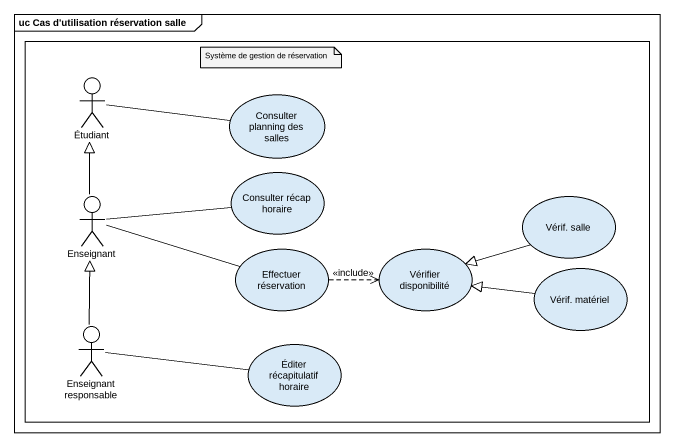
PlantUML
@startuml
mainframe uc Cas d'utilisation réservation salle
rectangle " " as rectangle1 {
  actor Étudiant
  usecase "Consulter planning des salles" as Consulter_planning_des
  usecase "Consulter récap horaire" as Consulter_récap_horaire
  actor Enseignant
  usecase "Vérif. salle" as Vérif_salle
  usecase "Effectuer réservation" as Effectuer_réservation
  usecase "Vérifier disponibilité" as Vérifier_disponibilité
  usecase "Vérif. matériel" as Vérif_matériel
  actor "Enseignant responsable" as Enseignant_responsable
  usecase "Éditer récapitulatif horaire" as Éditer_récapitulatif_horaire
}
Étudiant -right- Consulter_planning_des
Consulter_récap_horaire -left- Enseignant
Enseignant -up-|> Étudiant
Enseignant -right- Effectuer_réservation
Vérif_salle -left-|> Vérifier_disponibilité
Effectuer_réservation .right.> Vérifier_disponibilité : <<include>>
Vérif_matériel -left-|> Vérifier_disponibilité
Enseignant_responsable -up-|> Enseignant
Enseignant_responsable -right- Éditer_récapitulatif_horaire
note as N1
  Système de gestion de réservation
end note
@enduml
